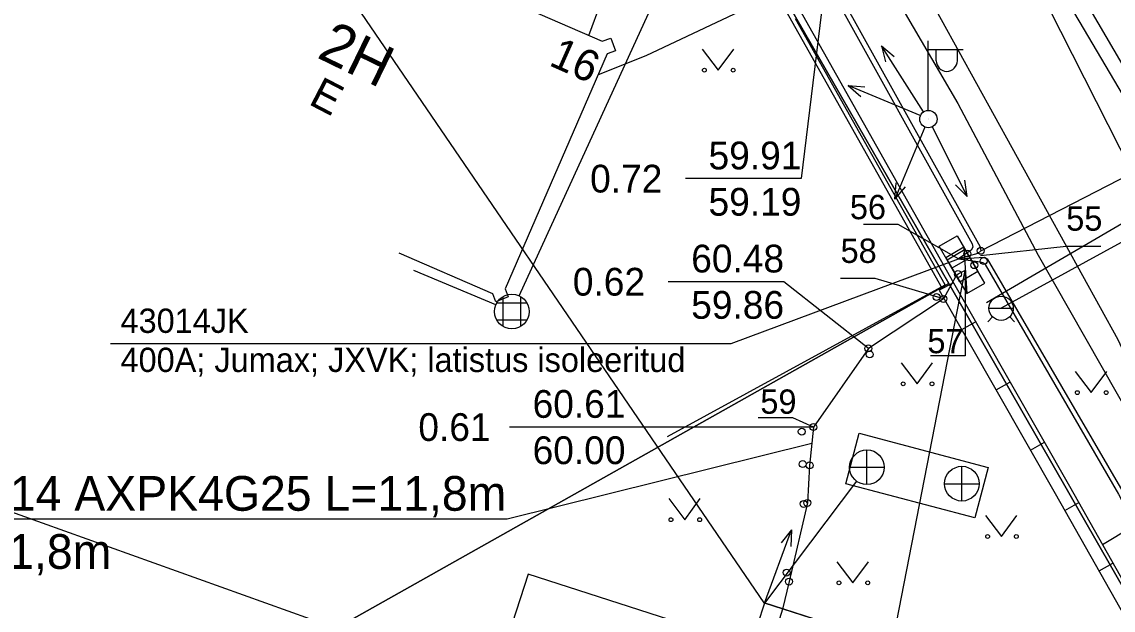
# Model space of a CAD drawing. Extents: x 639606 to 640670, y 6454775 to 6455795.
# Drawn here: x 640432.3 to 640463.76, y 6455168.71 to 6455185.66 of the extents above; entities that cross this region are included whole.
import ezdxf

# ---------------------------------------------------------------- set-up
doc = ezdxf.new("R2010")
doc.units = 0
for name, color, linetype in [('ABIJOONIS', 7, 'Continuous'), ('AED', 7, 'Continuous'), ('DKAEV', 7, 'Continuous'), ('DTRASS', 7, 'Continuous'), ('HALJASTUS', 7, 'Continuous'), ('HOONE', 7, 'Continuous'), ('KKAEV', 7, 'Continuous'), ('KTRASS', 7, 'Continuous'), ('MOOTMPUNKT', 7, 'Continuous'), ('MOOTPIIR', 7, 'Continuous'), ('MPKAABEL', 7, 'Continuous'), ('MPOHULIIN', 7, 'Continuous'), ('PIIR', 7, 'Continuous'), ('POST', 7, 'Continuous'), ('SITRASS', 7, 'Continuous'), ('TEE', 7, 'Continuous'), ('VKAEV', 7, 'Continuous'), ('VORMISTUS', 7, 'Continuous'), ('VTRASS', 7, 'Continuous')]:
    doc.layers.add(name, color=color, linetype=linetype)

msp = doc.modelspace()

# ---------------------------------------------------------------- linework, layer by layer
at = {"layer": 'ABIJOONIS'}
for points in [[(640459.305, 6455178.828), (640457.566, 6455179.821), (640456.566, 6455179.821)], [(640459.94, 6455178.928), (640462.411, 6455179.191), (640463.411, 6455179.191)], [(640459.502, 6455178.498), (640459.502, 6455176.034), (640458.502, 6455176.034)], [(640458.871, 6455177.675), (640456.906, 6455178.263), (640455.906, 6455178.263)], [(640455.121, 6455173.984), (640454.532, 6455174.248), (640453.532, 6455174.248)], [(640454.236, 6455168.743), (640453.449, 6455166.24), (640452.449, 6455166.24)]]:
    msp.add_lwpolyline(points, dxfattribs=at)
at = {"layer": 'AED'}
for p, q in [((640458.917, 6455178.085), (640454.606, 6455185.746)), ((640450.92, 6455173.709), (640458.917, 6455178.085)), ((640459.399, 6455176.791), (640459.797, 6455177.019)), ((640460.391, 6455175.055), (640460.789, 6455175.282)), ((640461.383, 6455173.318), (640461.781, 6455173.545)), ((640462.093, 6455172.074), (640465.938, 6455165.279)), ((640462.375, 6455171.581), (640462.773, 6455171.808)), ((640463.358, 6455169.839), (640463.756, 6455170.067))]:
    msp.add_line(p, q, dxfattribs=at)
for points in [[(640448.47, 6455196.059), (640453.63, 6455187.229), (640458.838, 6455177.978)], [(640448.788, 6455196.219), (640453.949, 6455187.39), (640459.157, 6455178.139)], [(640459.157, 6455178.139), (640458.748, 6455177.932), (640462.093, 6455172.074)], [(640459.157, 6455178.139), (640462.503, 6455172.282), (640466.347, 6455165.486), (640465.938, 6455165.279)]]:
    msp.add_lwpolyline(points, dxfattribs=at)
at = {"layer": 'DKAEV'}
for p, q in [((640446.18, 6455176.879), (640446.18, 6455177.745)), ((640446.68, 6455177.745), (640446.68, 6455176.879)), ((640445.997, 6455177.562), (640446.864, 6455177.562)), ((640446.864, 6455177.062), (640445.997, 6455177.062))]:
    msp.add_line(p, q, dxfattribs=at)
msp.add_circle((640446.43, 6455177.312), 0.5, dxfattribs=at)
at = {"layer": 'DTRASS'}
for p, q in [((640446.639, 6455177.766), (640451.84, 6455189.101)), ((640445.969, 6455177.505), (640443.608, 6455178.496))]:
    msp.add_line(p, q, dxfattribs=at)
at = {"layer": 'HALJASTUS'}
for p, q in [((640451.917, 6455184.87), (640452.381, 6455184.264)), ((640452.381, 6455184.264), (640452.826, 6455184.87)), ((640457.649, 6455175.838), (640458.113, 6455175.231)), ((640458.113, 6455175.231), (640458.558, 6455175.838)), ((640462.669, 6455175.585), (640463.132, 6455174.978)), ((640463.132, 6455174.978), (640463.578, 6455175.585)), ((640450.953, 6455171.922), (640451.416, 6455171.315)), ((640451.416, 6455171.315), (640451.862, 6455171.922)), ((640460.081, 6455171.438), (640460.545, 6455170.831)), ((640460.545, 6455170.831), (640460.99, 6455171.438)), ((640455.797, 6455170.106), (640456.26, 6455169.499)), ((640456.26, 6455169.499), (640456.706, 6455170.106))]:
    msp.add_line(p, q, dxfattribs=at)
for centre in [(640451.98, 6455184.264), (640452.809, 6455184.264), (640457.712, 6455175.231), (640458.541, 6455175.231), (640462.731, 6455174.978), (640463.56, 6455174.978), (640451.015, 6455171.315), (640451.844, 6455171.315), (640460.144, 6455170.831), (640460.972, 6455170.831), (640455.859, 6455169.499), (640456.688, 6455169.499)]:
    msp.add_circle(centre, 0.055, dxfattribs=at)
at = {"layer": 'HOONE'}
for points in [[(640435.22, 6455187.021), (640436.402, 6455189.738), (640437.371, 6455190.057), (640440.07, 6455188.883), (640441.067, 6455191.175), (640442.061, 6455191.462), (640446.042, 6455189.723), (640446.286, 6455189.812), (640446.444, 6455189.472), (640446.201, 6455189.383), (640445.084, 6455186.817), (640449.034, 6455185.099), (640449.28, 6455185.188), (640449.42, 6455184.823), (640449.179, 6455184.737), (640446.233, 6455177.962), (640446.32, 6455177.735), (640445.97, 6455177.591), (640445.882, 6455177.819), (640443.183, 6455178.993)], [(640451.273, 6455156.874), (640454.57, 6455155.813), (640456.329, 6455161.244), (640458.198, 6455160.643), (640460.199, 6455166.824), (640453.709, 6455168.912), (640453.311, 6455167.683), (640446.896, 6455169.747), (640445.871, 6455166.583)]]:
    msp.add_lwpolyline(points, dxfattribs=at)
at = {"layer": 'KKAEV'}
for p, q in [((640456.666, 6455172.326), (640456.666, 6455173.326)), ((640456.166, 6455172.826), (640457.166, 6455172.826)), ((640459.403, 6455171.854), (640459.403, 6455172.854)), ((640458.903, 6455172.354), (640459.903, 6455172.354))]:
    msp.add_line(p, q, dxfattribs=at)
for centre in [(640456.666, 6455172.826), (640459.403, 6455172.354)]:
    msp.add_circle(centre, 0.5, dxfattribs=at)
at = {"layer": 'KTRASS'}
for p, q in [((640465.597, 6455180.772), (640460.109, 6455177.56)), ((640456.365, 6455172.427), (640453.709, 6455168.912))]:
    msp.add_line(p, q, dxfattribs=at)
msp.add_lwpolyline([(640465.776, 6455181.457), (640456.771, 6455196.848)], dxfattribs=at)
msp.add_lwpolyline([(640456.438, 6455173.806), (640460.159, 6455172.82), (640459.775, 6455171.368), (640456.054, 6455172.354)], close=True, dxfattribs=at)
at = {"layer": 'MOOTMPUNKT'}
for centre in [(640459.563, 6455178.978), (640459.947, 6455179.062), (640459.76, 6455178.648), (640460.034, 6455178.766), (640459.289, 6455178.393), (640458.672, 6455177.728), (640458.871, 6455177.675), (640456.707, 6455176.251), (640456.747, 6455176.079), (640454.788, 6455173.852), (640455.121, 6455173.984), (640454.816, 6455172.918), (640455.012, 6455172.879), (640454.839, 6455171.77), (640454.948, 6455171.8), (640454.349, 6455169.794), (640454.42, 6455169.534)]:
    msp.add_circle(centre, 0.1, dxfattribs=at)
at = {"layer": 'MOOTPIIR'}
msp.add_lwpolyline([(640437.935, 6455233.312), (640447.842, 6455213.787), (640473.905, 6455162.421), (640498.283, 6455120.747), (640484.809, 6455093.285), (640481.607, 6455090.821), (640470.214, 6455095.65), (640477.108, 6455109.148), (640487.633, 6455124.091), (640472.449, 6455144.904), (640466.048, 6455146.616), (640460.199, 6455166.824), (640453.699, 6455168.92), (640440.07, 6455188.883), (640437.371, 6455190.057), (640436.688, 6455207.087), (640430.443, 6455208.838), (640430.726, 6455209.81), (640440.597, 6455212.245), (640438.163, 6455222.116)], dxfattribs=at)
at = {"layer": 'MPKAABEL'}
for points in [[(640409.733, 6455234.068), (640410.706, 6455233.347), (640410.943, 6455233.366), (640412.705, 6455235.62), (640417.33, 6455241.433), (640417.431, 6455241.512), (640417.55, 6455241.516), (640424.272, 6455238.514), (640428.613, 6455236.905), (640431.363, 6455234.522), (640434.433, 6455231.294), (640437.593, 6455225.869), (640441.473, 6455218.752), (640444.685, 6455210.762), (640447.338, 6455203.299), (640449.942, 6455197.933), (640455.499, 6455187.141), (640459.931, 6455179.172), (640459.947, 6455179.062), (640459.867, 6455178.981), (640459.305, 6455178.828)], [(640445.225, 6455201.984), (640445.517, 6455202.198), (640447.192, 6455203.228), (640447.24, 6455203.24), (640447.28, 6455203.213), (640449.808, 6455197.867), (640455.367, 6455187.07), (640459.703, 6455179.262), (640459.719, 6455179.165), (640459.667, 6455179.084), (640459.305, 6455178.828)], [(640445.225, 6455201.984), (640445.517, 6455202.198), (640447.192, 6455203.228), (640447.24, 6455203.24), (640447.28, 6455203.213), (640449.808, 6455197.867), (640455.367, 6455187.07), (640459.703, 6455179.262), (640459.719, 6455179.165), (640459.667, 6455179.084), (640459.305, 6455178.828)], [(640447.338, 6455203.299), (640449.942, 6455197.933), (640455.499, 6455187.141), (640459.931, 6455179.172), (640459.947, 6455179.062), (640459.867, 6455178.981), (640459.305, 6455178.828)], [(640455.499, 6455187.141), (640454.766, 6455181.141), (640451.432, 6455181.141)], [(640459.947, 6455179.062), (640466.6, 6455182.475), (640469.934, 6455182.475)], [(640459.305, 6455178.828), (640460.058, 6455178.875), (640460.134, 6455178.83), (640464.045, 6455172.122), (640467.751, 6455165.103), (640474.601, 6455153.431), (640479.728, 6455145.613), (640486.224, 6455134.707), (640490.91, 6455126.836), (640492.144, 6455124.476), (640491.905, 6455123.556), (640491.686, 6455123.216), (640491.428, 6455123.065)], [(640459.305, 6455178.828), (640460.058, 6455178.875), (640460.134, 6455178.83), (640464.045, 6455172.122), (640467.751, 6455165.103), (640474.601, 6455153.431), (640479.728, 6455145.613), (640480.028, 6455145.109)], [(640459.305, 6455178.828), (640459.928, 6455178.747), (640460.024, 6455178.72), (640460.077, 6455178.666), (640463.914, 6455172.049), (640467.62, 6455165.03), (640474.474, 6455153.352), (640479.546, 6455145.669), (640479.602, 6455145.531), (640479.56, 6455145.446), (640478.905, 6455145.103)], [(640459.305, 6455178.828), (640459.928, 6455178.747), (640460.024, 6455178.72), (640460.077, 6455178.666), (640463.914, 6455172.049), (640467.62, 6455165.03), (640474.474, 6455153.352), (640479.546, 6455145.669), (640479.602, 6455145.531), (640479.56, 6455145.446), (640478.905, 6455145.103)], [(640459.502, 6455178.498), (640459.289, 6455178.393), (640459.214, 6455178.313), (640458.871, 6455177.675), (640456.707, 6455176.251), (640455.121, 6455173.984), (640455.012, 6455172.879), (640454.948, 6455171.8), (640454.42, 6455169.534), (640454.236, 6455168.743)], [(640459.502, 6455178.498), (640459.289, 6455178.393), (640459.214, 6455178.313), (640458.871, 6455177.675), (640456.707, 6455176.251), (640455.121, 6455173.984), (640455.012, 6455172.879), (640454.948, 6455171.8), (640454.42, 6455169.534), (640454.236, 6455168.743)], [(640456.707, 6455176.251), (640454.267, 6455178.171), (640450.934, 6455178.171)], [(640455.121, 6455173.984), (640449.694, 6455173.984), (640446.361, 6455173.984)], [(640455.074, 6455173.509), (640446.291, 6455171.334), (640418.618, 6455171.334)]]:
    msp.add_lwpolyline(points, dxfattribs=at)
at = {"layer": 'MPOHULIIN'}
for p, q in [((640457.083, 6455184.962), (640457.201, 6455184.501)), ((640457.083, 6455184.962), (640457.452, 6455184.662)), ((640458.3, 6455183.07), (640457.083, 6455184.962)), ((640456.128, 6455183.822), (640456.486, 6455183.51)), ((640456.128, 6455183.822), (640456.602, 6455183.785)), ((640458.204, 6455182.956), (640456.128, 6455183.822)), ((640458.432, 6455182.855), (640458.432, 6455182.855)), ((640458.435, 6455182.859), (640458.435, 6455182.859)), ((640458.435, 6455182.859), (640458.435, 6455182.859)), ((640458.435, 6455182.859), (640458.435, 6455182.859)), ((640458.336, 6455182.624), (640457.47, 6455180.548)), ((640458.547, 6455182.636), (640459.551, 6455180.622)), ((640457.47, 6455180.548), (640457.507, 6455181.022)), ((640457.47, 6455180.548), (640457.782, 6455180.906)), ((640459.551, 6455180.622), (640459.216, 6455180.96)), ((640459.551, 6455180.622), (640459.484, 6455181.093)), ((640453.709, 6455168.912), (640454.491, 6455171.022)), ((640454.491, 6455171.022), (640454.193, 6455170.651)), ((640454.491, 6455171.022), (640454.473, 6455170.547))]:
    msp.add_line(p, q, dxfattribs=at)
at = {"layer": 'PIIR'}
for points in [[(640417.56, 6455228.58), (640431.9, 6455225.28), (640446.43, 6455200.02), (640459.03, 6455178.12), (640471.47, 6455156.43), (640487.03, 6455129.6), (640490.12, 6455125.49), (640517.82, 6455077.55), (640526.08, 6455063.27), (640522.15, 6455046.21), (640516.02, 6455005.37), (640510.82, 6454972.59), (640508.55, 6454969.83), (640524.81, 6454965.49), (640527.38, 6454996.48), (640532.73, 6455020.93), (640538.21, 6455045.31), (640544.72, 6455069.11), (640530.69, 6455072.21), (640497.25, 6455133.32), (640487.2, 6455151.68), (640439.44, 6455240.07), (640439.44, 6455252.98)], [(640459.03, 6455178.12), (640446.43, 6455200.02), (640397.87, 6455172.56), (640413.24, 6455152.38)], [(640471.47, 6455156.43), (640459.03, 6455178.12), (640413.24, 6455152.38), (640439.97, 6455138.31)]]:
    msp.add_lwpolyline(points, close=True, dxfattribs=at)
at = {"layer": 'POST'}
for p, q in [((640458.435, 6455183.109), (640458.435, 6455185.109)), ((640458.435, 6455184.859), (640459.435, 6455184.859)), ((640458.662, 6455184.538), (640458.662, 6455184.859)), ((640459.275, 6455184.538), (640459.275, 6455184.859)), ((640458.435, 6455182.859), (640458.435, 6455182.859)), ((640459.46, 6455179.164), (640458.944, 6455178.864)), ((640459.495, 6455179.095), (640458.979, 6455178.795)), ((640460.06, 6455178.132), (640459.46, 6455179.164)), ((640459.46, 6455179.164), (640459.544, 6455177.832)), ((640458.944, 6455178.864), (640459.544, 6455177.832)), ((640459.631, 6455178.861), (640459.115, 6455178.561)), ((640459.544, 6455177.832), (640460.06, 6455178.132))]:
    msp.add_line(p, q, dxfattribs=at)
msp.add_lwpolyline([(640459.263, 6455179.494), (640459.863, 6455178.462), (640459.347, 6455178.162), (640458.747, 6455179.194)], close=True, dxfattribs=at)
for points in [[(640434.861, 6455176.394), (640452.752, 6455176.394), (640459.305, 6455178.828)], [(640442.456, 6455161.99), (640456.283, 6455161.99), (640459.502, 6455178.498)]]:
    msp.add_lwpolyline(points, dxfattribs=at)
msp.add_circle((640458.436, 6455182.856), 0.25, dxfattribs=at)
msp.add_arc((640458.968, 6455184.538), 0.306, 180, 0, dxfattribs=at)
at = {"layer": 'SITRASS'}
for points in [[(640429.414, 6455210.172), (640429.795, 6455210.613), (640430.247, 6455210.764), (640433.039, 6455210.335), (640437.265, 6455209.045), (640443.61, 6455206.606), (640447.282, 6455204.984), (640450.926, 6455198.998), (640456.71, 6455187.712), (640459.282, 6455183.307), (640461.604, 6455178.935), (640469.338, 6455165.371), (640472.915, 6455158.437), (640475.563, 6455154.116), (640476.594, 6455151.364), (640484.238, 6455140.379), (640484.673, 6455139.657), (640488.786, 6455132.83), (640491.427, 6455127.939), (640492.57, 6455122.156), (640500.063, 6455109.358), (640501.251, 6455107.206)], [(640456.71, 6455187.712), (640450.295, 6455184.675), (640448.916, 6455184.132)]]:
    msp.add_lwpolyline(points, dxfattribs=at)
at = {"layer": 'TEE'}
for points in [[(640442.556, 6455218.281), (640447.208, 6455208.371), (640452.949, 6455197.472), (640458.293, 6455186.656), (640463.903, 6455176.51), (640465.248, 6455173.611)], [(640448.653, 6455185.264), (640449.715, 6455188.153), (640447.672, 6455195.232), (640448.47, 6455196.059)], [(640463.452, 6455170.604), (640464.302, 6455171.114), (640465.248, 6455173.611), (640474.145, 6455158.119), (640472.082, 6455157.024), (640471.41, 6455156.682)]]:
    msp.add_lwpolyline(points, dxfattribs=at)
at = {"layer": 'VKAEV'}
for p, q in [((640460.184, 6455177.407), (640460.884, 6455177.407)), ((640460.287, 6455177.16), (640460.147, 6455177.02)), ((640460.781, 6455177.16), (640460.921, 6455177.02))]:
    msp.add_line(p, q, dxfattribs=at)
msp.add_circle((640460.534, 6455177.407), 0.35, dxfattribs=at)
at = {"layer": 'VORMISTUS'}
msp.add_lwpolyline([(640496.912, 6454930.678), (639946.283, 6455127.332), (640015.232, 6455320.389), (640565.861, 6455123.735)], close=True, dxfattribs=at)
at = {"layer": 'VTRASS'}
msp.add_lwpolyline([(640456.345, 6455196.567), (640465.928, 6455180.358), (640460.534, 6455177.407)], dxfattribs=at)

# ---------------------------------------------------------------- texts
at = {"layer": 'ABIJOONIS'}
for s, p in [('56', (640456.174, 6455179.972)), ('55', (640462.411, 6455179.641)), ('58', (640455.906, 6455178.713)), ('57', (640458.409, 6455176.112)), ('59', (640453.594, 6455174.368))]:
    msp.add_text(s, height=0.7, dxfattribs=at).set_placement(p)
at = {"layer": 'HOONE'}
for s, height, rotation, p in [('2H', 1.2, 334.0322, (640440.779, 6455184.642)), ('16', 0.9, 336.0151, (640447.467, 6455184.419)), ('E', 0.9, 332.5371, (640440.537, 6455183.301))]:
    msp.add_text(s, height=height, rotation=rotation, dxfattribs=at).set_placement(p)
at = {"layer": 'MPKAABEL'}
for s, height, p in [('59.91', 0.8, (640452.099, 6455181.408)), ('0.72', 0.8, (640448.686, 6455180.741)), ('59.19', 0.8, (640452.099, 6455180.074)), ('60.48', 0.8, (640451.6, 6455178.438)), ('0.62', 0.8, (640448.187, 6455177.771)), ('59.86', 0.8, (640451.6, 6455177.104)), ('60.61', 0.8, (640447.028, 6455174.251)), ('0.61', 0.8, (640443.734, 6455173.584)), ('60.00', 0.8, (640447.028, 6455172.917)), ('130320LK - Nurme tn 14 AXPK4G25 L=11,8m', 1, (640418.801, 6455171.574)), ('50-mm kaitsetoru L=11,8m', 1, (640418.94, 6455169.9))]:
    msp.add_text(s, height=height, dxfattribs=at).set_placement(p)
at = {"layer": 'POST'}
for s, p in [('43014JK', (640435.148, 6455176.697)), ('400A; Jumax; JXVK; latistus isoleeritud', (640435.148, 6455175.571))]:
    msp.add_text(s, height=0.7, dxfattribs=at).set_placement(p)

doc.saveas('drawing.dxf')
